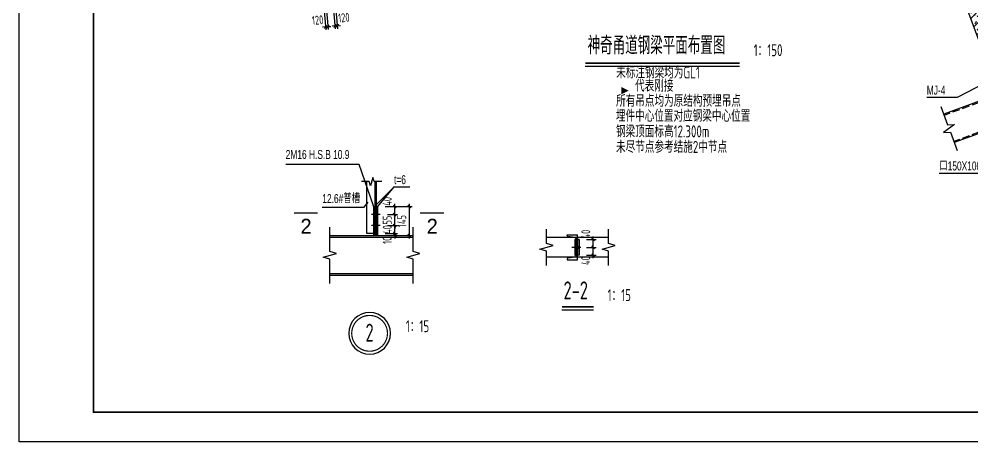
# Model space of a CAD drawing. Extents: x -803796 to -501762, y -1479216 to -846035.
# Drawn here: x -590862 to -542909, y -980495 to -959228 of the extents above; entities that cross this region are included whole.
import ezdxf
from ezdxf.enums import TextEntityAlignment as Align

# ---------------------------------------------------------------- set-up
doc = ezdxf.new("R2010")
doc.units = 0
doc.header["$LTSCALE"] = 1500
for name, pattern in [('5102-12$0$5102-12$0$5102-12$0$DASH', [0.35, 0.25, -0.1]), ('CENTER', [2, 1.25, -0.25, 0.25, -0.25]), ('DASHED', [19.05, 12.7, -6.35])]:
    doc.linetypes.add(name, pattern=pattern)
doc.layers.get('0').update_dxf_attribs({"linetype": 'CONTINUOUS'})
doc.layers.get('Defpoints').update_dxf_attribs({"linetype": 'CONTINUOUS'})
for name, color, linetype in [('AR-INT DECO', 140, 'CONTINUOUS'), ('AXIS', 253, 'CENTER'), ('BORDER', 7, 'CONTINUOUS'), ('COLUMN', 1, 'CONTINUOUS'), ('DIM', 3, 'CONTINUOUS'), ('HATCH', 254, 'CONTINUOUS'), ('NUM', 7, 'CONTINUOUS'), ('STPM_RBEAM_SIG', 2, 'CONTINUOUS'), ('STXT_GB_TNDSH', 6, 'DASHED'), ('STXT_LS_THIN', 8, 'CONTINUOUS'), ('STXT_XG_END_THIN', 2, 'CONTINUOUS'), ('STXT_XG_THIN', 2, 'CONTINUOUS'), ('STXT_XG_TNDSH', 6, 'DASHED'), ('TEXT', 7, 'CONTINUOUS'), ('THICK', 6, 'CONTINUOUS'), ('THIN', 7, 'CONTINUOUS')]:
    doc.layers.add(name, color=color, linetype=linetype)
doc.styles.add('TSSD_Dimension', font='Tssdeng.shx', dxfattribs={"width": 0.7, "bigfont": 'hztxt.shx'})
doc.styles.add('TSSD_Label', font='tj03-romans1.shx', dxfattribs={"width": 0.7, "bigfont": 'hztxt.shx'})
doc.styles.add('TSSD_NORM', font='tssdeng.shx', dxfattribs={"width": 0.7, "bigfont": 'hztxt.shx'})
doc.styles.add('TSSD_Num', font='tssdeng.shx', dxfattribs={"width": 0.7, "bigfont": 'hztxt.shx'})
doc.dimstyles.new('TSSD_150_150', dxfattribs={"dimtxt": 450, "dimasz": 150, "dimexe": 150, "dimexo": 375, "dimgap": 150, "dimtad": 1, "dimdec": 0, "dimzin": 0, "dimdsep": 46, "dimtxsty": 'TSSD_Dimension', "dimblk": 'ARCHTICK', "dimblk1": 'ARCHTICK', "dimblk2": 'ARCHTICK', "dimcen": 0, "dimdle": 150, "dimclrt": 7, "dimadec": 0, "dimazin": 0, "dimtfac": 1, "dimtdec": 0, "dimtix": 1, "dimtmove": 2, "dimatfit": 3, "dimfxl": 1, "dimtolj": 1, "dimtzin": 0, "dimarcsym": 0})
doc.dimstyles.new('TSSD_15_150', dxfattribs={"dimtxt": 450, "dimasz": 150, "dimexe": 150, "dimexo": 375, "dimgap": 150, "dimtad": 1, "dimdec": 0, "dimlfac": 0.1, "dimzin": 0, "dimdsep": 46, "dimtxsty": 'TSSD_Dimension', "dimblk": 'ARCHTICK', "dimblk1": 'ARCHTICK', "dimblk2": 'ARCHTICK', "dimcen": 0, "dimdle": 150, "dimclrt": 7, "dimadec": 0, "dimazin": 0, "dimtfac": 1, "dimtdec": 0, "dimtix": 1, "dimtmove": 2, "dimatfit": 3, "dimfxl": 1, "dimtolj": 1, "dimtzin": 0, "dimarcsym": 0})

# ---------------------------------------------------------------- blocks, each defined once
blk = doc.blocks.new('ts_idx2')
at = {"color": 0, "linetype": 'ByBlock', "lineweight": -2, "const_width": 0.0333}
blk.add_lwpolyline([(-0.5, 0, 1), (0.5, 0, 1)], format="xyb", close=True, dxfattribs=at)
at = {"color": 0, "linetype": 'ByBlock', "lineweight": -2}
blk.add_circle((0, 0), 0.583, dxfattribs=at)
at = {"color": 0, "linetype": 'ByBlock', "lineweight": -2, "style": 'TSSD_Num', "width": 0.7}
blk.add_attdef('A', text='', height=0.5, dxfattribs=at).set_placement((0, 0), align=Align.MIDDLE_CENTER)
blk = doc.blocks.new('A$C5F2D6E0F')
at = {"layer": 'STXT_XG_THIN'}
for p, q in [((-549, 626), (-1079, 626)), ((-1079, 626), (-1079, -634)), ((-948, 491), (-587, 548)), ((-549, 593), (-549, 626)), ((-1024, -410), (-1024, 402)), ((-549, -634), (-1079, -634)), ((-948, -499), (-587, -556)), ((-549, -601), (-549, -634))]:
    blk.add_line(p, q, dxfattribs=at)
for centre, radius, start, end in [((-934, 402), 90, 99, 180), ((-594, 593), 45, 279, 0), ((-934, -410), 90, 180, 261), ((-594, -601), 45, 0, 81)]:
    blk.add_arc(centre, radius, start, end, dxfattribs=at)
blk = doc.blocks.new('_ArchTick')
at = {"color": 0, "linetype": 'ByBlock', "const_width": 0.4}
blk.add_lwpolyline([(-0.5, -0.5), (0.5, 0.5)], dxfattribs=at)
blk = doc.blocks.new('*D330')
at = {"layer": 'Defpoints', "color": 0, "transparency": 16777216}
for p in [(-572808, -970012), (-571959, -970012), (-572808, -970112)]:
    blk.add_point(p, dxfattribs=at)
at = {"layer": 'DIM', "color": 0, "lineweight": -2, "transparency": 16777216}
for p, q in [((-572433, -970012), (-571809, -970012)), ((-571959, -970012), (-571959, -969862)), ((-571959, -970112), (-571959, -970012)), ((-572433, -970112), (-571809, -970112)), ((-571959, -970112), (-571959, -970262))]:
    blk.add_line(p, q, dxfattribs=at)
at = {"layer": 'DIM', "color": 0, "lineweight": -2, "transparency": 16777216, "xscale": 150, "yscale": 150, "zscale": 150}
for p, rotation in [((-571959, -970012), 270), ((-571959, -970112), 90)]:
    blk.add_blockref('_ArchTick', p, dxfattribs=dict(at, rotation=rotation))
at = {"layer": 'DIM', "color": 7, "transparency": 16777216, "insert": (-572334, -970353), "char_height": 450, "attachment_point": 5, "rotation": 90, "style": 'TSSD_Dimension'}
blk.add_mtext('\\A1;10', dxfattribs=at)
blk = doc.blocks.new('*D331')
at = {"layer": 'Defpoints', "color": 0, "transparency": 16777216}
for p in [(-572697, -969612), (-571959, -969612), (-572808, -970012)]:
    blk.add_point(p, dxfattribs=at)
at = {"layer": 'DIM', "color": 0, "lineweight": -2, "transparency": 16777216}
for p, q in [((-572322, -969612), (-571809, -969612)), ((-571959, -969612), (-571959, -969462)), ((-571959, -970012), (-571959, -969612)), ((-572433, -970012), (-571809, -970012)), ((-571959, -970012), (-571959, -970162))]:
    blk.add_line(p, q, dxfattribs=at)
at = {"layer": 'DIM', "color": 0, "lineweight": -2, "transparency": 16777216, "xscale": 150, "yscale": 150, "zscale": 150}
for p, rotation in [((-571959, -969612), 270), ((-571959, -970012), 90)]:
    blk.add_blockref('_ArchTick', p, dxfattribs=dict(at, rotation=rotation))
at = {"layer": 'DIM', "color": 7, "transparency": 16777216, "insert": (-572334, -969812), "char_height": 450, "attachment_point": 5, "rotation": 90, "style": 'TSSD_Dimension'}
blk.add_mtext('\\A1;40', dxfattribs=at)
blk = doc.blocks.new('*D332')
at = {"layer": 'Defpoints', "color": 0, "transparency": 16777216}
for p in [(-572697, -969062), (-571959, -969062), (-572697, -969612)]:
    blk.add_point(p, dxfattribs=at)
at = {"layer": 'DIM', "color": 0, "lineweight": -2, "transparency": 16777216}
for p, q in [((-572322, -969062), (-571809, -969062)), ((-571959, -969062), (-571959, -968912)), ((-571959, -969612), (-571959, -969062)), ((-572322, -969612), (-571809, -969612)), ((-571959, -969612), (-571959, -969762))]:
    blk.add_line(p, q, dxfattribs=at)
at = {"layer": 'DIM', "color": 0, "lineweight": -2, "transparency": 16777216, "xscale": 150, "yscale": 150, "zscale": 150}
for p, rotation in [((-571959, -969062), 270), ((-571959, -969612), 90)]:
    blk.add_blockref('_ArchTick', p, dxfattribs=dict(at, rotation=rotation))
at = {"layer": 'DIM', "color": 7, "transparency": 16777216, "insert": (-572334, -969337), "char_height": 450, "attachment_point": 5, "rotation": 90, "style": 'TSSD_Dimension'}
blk.add_mtext('\\A1;55', dxfattribs=at)
blk = doc.blocks.new('*D333')
at = {"layer": 'Defpoints', "color": 0, "transparency": 16777216}
for p in [(-572808, -968662), (-572697, -969062), (-571959, -968662)]:
    blk.add_point(p, dxfattribs=at)
at = {"layer": 'DIM', "color": 0, "lineweight": -2, "transparency": 16777216}
for p, q in [((-571959, -969212), (-571959, -968512)), ((-572433, -968662), (-571809, -968662)), ((-572322, -969062), (-571809, -969062))]:
    blk.add_line(p, q, dxfattribs=at)
at = {"layer": 'DIM', "color": 0, "lineweight": -2, "transparency": 16777216, "xscale": 150, "yscale": 150, "zscale": 150}
for p, rotation in [((-571959, -968662), 90), ((-571959, -969062), 270)]:
    blk.add_blockref('_ArchTick', p, dxfattribs=dict(at, rotation=rotation))
at = {"layer": 'DIM', "color": 7, "transparency": 16777216, "insert": (-572334, -968396), "char_height": 450, "attachment_point": 5, "rotation": 90, "style": 'TSSD_Dimension'}
blk.add_mtext('\\A1;40', dxfattribs=at)
blk = doc.blocks.new('*D334')
at = {"layer": 'Defpoints', "color": 0, "transparency": 16777216}
for p in [(-572808, -968662), (-572808, -970112), (-571227, -970112)]:
    blk.add_point(p, dxfattribs=at)
at = {"layer": 'DIM', "color": 0, "lineweight": -2, "transparency": 16777216}
for p, q in [((-571227, -968512), (-571227, -970262)), ((-572433, -968662), (-571077, -968662)), ((-572433, -970112), (-571077, -970112))]:
    blk.add_line(p, q, dxfattribs=at)
at = {"layer": 'DIM', "color": 0, "lineweight": -2, "transparency": 16777216, "xscale": 150, "yscale": 150, "zscale": 150}
for p, rotation in [((-571227, -968662), 90), ((-571227, -970112), 270)]:
    blk.add_blockref('_ArchTick', p, dxfattribs=dict(at, rotation=rotation))
at = {"layer": 'DIM', "color": 7, "transparency": 16777216, "insert": (-571602, -969387), "char_height": 450, "attachment_point": 5, "rotation": 90, "style": 'TSSD_Dimension'}
blk.add_mtext('\\A1;145', dxfattribs=at)
blk = doc.blocks.new('*D335')
at = {"layer": 'Defpoints', "color": 0, "transparency": 16777216}
for p in [(-562675, -970709), (-561969, -970709), (-562675, -971109)]:
    blk.add_point(p, dxfattribs=at)
at = {"layer": 'DIM', "color": 0, "lineweight": -2, "transparency": 16777216}
for p, q in [((-561969, -971259), (-561969, -970559)), ((-562300, -970709), (-561819, -970709)), ((-562300, -971109), (-561819, -971109))]:
    blk.add_line(p, q, dxfattribs=at)
at = {"layer": 'DIM', "color": 0, "lineweight": -2, "transparency": 16777216, "xscale": 150, "yscale": 150, "zscale": 150}
for p, rotation in [((-561969, -970709), 90), ((-561969, -971109), 270)]:
    blk.add_blockref('_ArchTick', p, dxfattribs=dict(at, rotation=rotation))
at = {"layer": 'DIM', "color": 7, "transparency": 16777216, "insert": (-562344, -971374), "char_height": 450, "attachment_point": 5, "rotation": 90, "style": 'TSSD_Dimension'}
blk.add_mtext('\\A1;40', dxfattribs=at)
blk = doc.blocks.new('*D336')
at = {"layer": 'Defpoints', "color": 0, "transparency": 16777216}
for p in [(-562675, -970309), (-561969, -970309), (-562675, -970709)]:
    blk.add_point(p, dxfattribs=at)
at = {"layer": 'DIM', "color": 0, "lineweight": -2, "transparency": 16777216}
for p, q in [((-562300, -970309), (-561819, -970309)), ((-561969, -970859), (-561969, -970159)), ((-562300, -970709), (-561819, -970709))]:
    blk.add_line(p, q, dxfattribs=at)
at = {"layer": 'DIM', "color": 0, "lineweight": -2, "transparency": 16777216, "xscale": 150, "yscale": 150, "zscale": 150}
for p, rotation in [((-561969, -970309), 90), ((-561969, -970709), 270)]:
    blk.add_blockref('_ArchTick', p, dxfattribs=dict(at, rotation=rotation))
at = {"layer": 'DIM', "color": 7, "transparency": 16777216, "insert": (-562344, -970043), "char_height": 450, "attachment_point": 5, "rotation": 90, "style": 'TSSD_Dimension'}
blk.add_mtext('\\A1;40', dxfattribs=at)
blk = doc.blocks.new('*D637')
at = {"layer": 'Defpoints', "color": 0, "transparency": 16777216}
for p in [(-575584, -958074), (-575465, -958062), (-575321, -959608)]:
    blk.add_point(p, dxfattribs=at)
at = {"layer": 'DIM', "color": 0, "lineweight": -2, "transparency": 16777216}
for p, q in [((-575549, -958447), (-575426, -959768)), ((-575430, -958436), (-575307, -959757)), ((-575440, -959619), (-575589, -959633)), ((-575440, -959619), (-575321, -959608)), ((-575321, -959608), (-575171, -959594))]:
    blk.add_line(p, q, dxfattribs=at)
at = {"layer": 'DIM', "color": 0, "lineweight": -2, "transparency": 16777216, "xscale": 150, "yscale": 150, "zscale": 150}
for p, rotation in [((-575440, -959619), 5.326241149929424), ((-575321, -959608), 185.3262411499294)]:
    blk.add_blockref('_ArchTick', p, dxfattribs=dict(at, rotation=rotation))
at = {"layer": 'DIM', "color": 7, "transparency": 16777216, "insert": (-575836, -959279), "char_height": 450, "attachment_point": 5, "rotation": 5.3262, "style": 'TSSD_Dimension'}
blk.add_mtext('\\A1;120', dxfattribs=at)
blk = doc.blocks.new('*D638')
at = {"layer": 'Defpoints', "color": 0, "transparency": 16777216}
for p in [(-575106, -958029), (-574987, -958018), (-574962, -959574)]:
    blk.add_point(p, dxfattribs=at)
at = {"layer": 'DIM', "color": 0, "lineweight": -2, "transparency": 16777216}
for p, q in [((-575071, -958402), (-574948, -959724)), ((-574952, -958391), (-574829, -959712)), ((-574962, -959574), (-575111, -959588)), ((-574843, -959563), (-574962, -959574)), ((-574843, -959563), (-574693, -959549))]:
    blk.add_line(p, q, dxfattribs=at)
at = {"layer": 'DIM', "color": 0, "lineweight": -2, "transparency": 16777216, "xscale": 150, "yscale": 150, "zscale": 150}
for p, rotation in [((-574962, -959574), 5.326244095344003), ((-574843, -959563), 185.326244095344)]:
    blk.add_blockref('_ArchTick', p, dxfattribs=dict(at, rotation=rotation))
at = {"layer": 'DIM', "color": 7, "transparency": 16777216, "insert": (-574516, -959156), "char_height": 450, "attachment_point": 5, "rotation": 5.3262, "style": 'TSSD_Dimension'}
blk.add_mtext('\\A1;120', dxfattribs=at)

msp = doc.modelspace()

# ---------------------------------------------------------------- hatches: boundary and pattern name
at = {"layer": 'HATCH'}
h = msp.add_hatch(dxfattribs=at)
h.set_pattern_fill('ARMOREDW', color=256, scale=50, style=0)
h.set_pattern_definition([(50, (0, 71391.7), (358.63009, -31.37607), [37.5, -412.5]), (355, (0, 71391.7), (-69.37567, 376.09607), [30, -330]), (100.4514, (29.9, 71389.08), (289.25469, 344.71977), [31.8701, -350.57106]), (46.1842, (0, 71491.7), (533.62052, -82.7595), [56.25, -618.75]), (96.6356, (44.47, 71484.8), (467.33135, 487.05894), [47.80514, -525.8565]), (351.1842, (0, 71491.7), (467.33097, 487.0593), [45, -495]), (21, (50, 71466.7), (298.453526, -201.309445), [37.5, -412.5]), (326, (50, 71466.7), (121.65767, 362.57502), [30, -330]), (71.4514, (74.87, 71449.92), (420.11131, 161.26525), [31.8701, -350.57106]), (45, (0, 71391.7), (-282.84271, 282.84271), [])])
h.paths.add_polyline_path([(-536283.5, -959969.8), (-541909.9, -962054), (-543994.1, -956427.6), (-538367.7, -954343.4), (-536457.2, -959500.9)])

# ---------------------------------------------------------------- linework, layer by layer
at = {"layer": 'AR-INT DECO'}
for p, q in [((-539124.4, -962088.6), (-544326.6, -964015.6)), ((-538596.4, -963513.9), (-543798.6, -965441)), ((-572696.8, -969061.6, -3.1), (-573119.7, -969061.6, -3.1)), ((-572696.8, -969611.6, -3.1), (-573119.7, -969611.6, -3.1)), ((-575220.7, -970111.6, -3.1), (-571022.7, -970111.6, -3.1)), ((-575220.7, -970191.6, -3.1), (-571022.7, -970191.6, -3.1)), ((-561193, -970208.5, -3.1), (-564317.8, -970208.5, -3.1)), ((-561193, -971208.5, -3.1), (-564317.8, -971208.5, -3.1)), ((-575220.7, -972031.6, -3.1), (-571022.7, -972031.6, -3.1)), ((-575220.7, -972111.6, -3.1), (-571022.7, -972111.6, -3.1))]:
    msp.add_line(p, q, dxfattribs=at)
at = {"layer": 'AR-INT DECO', "linetype": '5102-12$0$5102-12$0$5102-12$0$DASH'}
for p, q in [((-539103.6, -962144.8), (-544305.8, -964071.9)), ((-538617.3, -963457.6), (-543819.5, -965384.7))]:
    msp.add_line(p, q, dxfattribs=at)
at = {"layer": 'AR-INT DECO', "const_width": 120, "elevation": -3.1}
for points in [[(-572807.7, -969061.6), (-573008.7, -969061.6)], [(-572807.7, -969611.6), (-573008.7, -969611.6)]]:
    msp.add_lwpolyline(points, dxfattribs=at)
at = {"layer": 'AR-INT DECO', "elevation": -3.1}
for points in [[(-562810.4, -971108.5), (-562810.4, -970308.5), (-562890.4, -970308.5), (-562890.4, -971108.5)], [(-562755.4, -971108.5), (-562755.4, -970308.5), (-562675.4, -970308.5), (-562675.4, -971108.5)]]:
    msp.add_lwpolyline(points, close=True, dxfattribs=at)
at = {"layer": 'AXIS'}
msp.add_line((-562587.9, -970708.5, -3.1), (-563040.4, -970708.5, -3.1), dxfattribs=at)
at = {"layer": 'BORDER', "elevation": -3.1}
msp.add_lwpolyline([(-590861.8, -980495.1), (-590861.8, -917495.1), (-501761.8, -917495.1), (-501761.8, -980495.1)], close=True, dxfattribs=at)
at = {"layer": 'BORDER', "const_width": 75, "elevation": -3.1}
msp.add_lwpolyline([(-587111.8, -978995.1), (-587111.8, -918995.1), (-503261.8, -918995.1), (-503261.8, -978995.1)], close=True, dxfattribs=at)
at = {"layer": 'COLUMN'}
msp.add_lwpolyline([(-536283.5, -959969.8), (-541909.9, -962054), (-543994.1, -956427.6), (-538367.7, -954343.4), (-536457.2, -959500.9)], close=True, dxfattribs=at)
at = {"layer": 'NUM', "const_width": 75, "elevation": -6.2}
for points in [[(-562369.2, -961446.6), (-554598, -961446.6)], [(-563545.2, -973701.5), (-561949.4, -973701.5)]]:
    msp.add_lwpolyline(points, dxfattribs=at)
at = {"layer": 'NUM', "elevation": -6.2}
for points in [[(-562369.2, -961596.6), (-554598, -961596.6)], [(-563545.2, -973851.5), (-561949.4, -973851.5)]]:
    msp.add_lwpolyline(points, dxfattribs=at)
at = {"layer": 'STPM_RBEAM_SIG', "elevation": -6.2}
msp.add_lwpolyline([(-560560.4, -962827.4, 375, 0, 0), (-560185.4, -962827.4, 375, 0, 0)], format="xyseb", dxfattribs=at)
at = {"layer": 'STXT_GB_TNDSH'}
for p, q in [((-573008.7, -970111.6, -3.1), (-573008.7, -968661.6, -3.1)), ((-573008.7, -968661.6, -3.1), (-572934.7, -968661.6, -3.1)), ((-572934.7, -970111.6, -3.1), (-572934.7, -968661.6, -3.1)), ((-572881.7, -970111.6, -3.1), (-572881.7, -968661.6, -3.1)), ((-572807.7, -968661.6, -3.1), (-572881.7, -968661.6, -3.1)), ((-572807.7, -970111.6, -3.1), (-572807.7, -968661.6, -3.1)), ((-573008.7, -970111.6, -3.1), (-572934.7, -970111.6, -3.1)), ((-562755.4, -971108.5, -3.1), (-562755.4, -970308.5, -3.1)), ((-562675.4, -970308.5, -3.1), (-562755.4, -970308.5, -3.1)), ((-562675.4, -971108.5, -3.1), (-562675.4, -970308.5, -3.1)), ((-562675.4, -971108.5, -3.1), (-562755.4, -971108.5, -3.1))]:
    msp.add_line(p, q, dxfattribs=at)
at = {"layer": 'STXT_LS_THIN', "const_width": 150, "elevation": -3.1}
msp.add_lwpolyline([(-562890.4, -970708.5), (-562675.4, -970708.5)], dxfattribs=at)
at = {"layer": 'STXT_XG_END_THIN'}
for p, q in [((-572881.7, -970011.6, -3.1), (-573361.7, -970011.6, -3.1)), ((-572985.7, -970111.6, -3.1), (-573033.7, -970111.6, -3.1))]:
    msp.add_line(p, q, dxfattribs=at)
at = {"layer": 'STXT_XG_THIN'}
for p, q in [((-573361.7, -970011.6, -3.1), (-573361.7, -967401.8, -3.1)), ((-572881.7, -970011.6, -3.1), (-572881.7, -967401.8, -3.1))]:
    msp.add_line(p, q, dxfattribs=at)
at = {"layer": 'STXT_XG_TNDSH'}
msp.add_line((-572934.7, -970111.6, -3.1), (-572934.7, -967401.8, -3.1), dxfattribs=at)
at = {"layer": 'TEXT'}
for p, q in [((-541623.1, -962116), (-543658.4, -963179.3)), ((-543658.4, -963179.3), (-545180.9, -963179.3)), ((-573754, -966547.9, -3.1), (-577443.2, -966547.9, -3.1)), ((-572881.7, -969061.6, -3.1), (-573754, -966547.9, -3.1)), ((-541512.2, -966990.7), (-544555.3, -966990.7)), ((-572971.7, -968661.6, -3.1), (-571990.1, -967660.4, -3.1)), ((-572807.7, -968661.6, -3.1), (-571990.1, -967660.4, -3.1)), ((-571990.1, -967660.4, -3.1), (-571195.1, -967660.4, -3.1)), ((-573305.5, -968428.2, -3.1), (-573534, -968710, -3.1)), ((-573534, -968710, -3.1), (-575601, -968710, -3.1))]:
    msp.add_line(p, q, dxfattribs=at)
at = {"layer": 'THICK', "const_width": 75, "elevation": -3.1}
for points in [[(-575829.4, -968985.2), (-577029.4, -968985.2)], [(-570678.8, -968985.2), (-569478.8, -968985.2)]]:
    msp.add_lwpolyline(points, dxfattribs=at)
at = {"layer": 'THIN'}
for points in [[(-544472.5, -963621.8), (-544130.4, -964545.4), (-543784.5, -964529.3), (-544340.8, -964927.3), (-543994.9, -964911.2), (-543652.7, -965834.8)], [(-575220.7, -972531.6), (-575220.7, -971306.6), (-575550.7, -971201.6), (-574890.7, -971021.6), (-575220.7, -970916.6), (-575220.7, -969691.6)], [(-571022.7, -972531.6), (-571022.7, -971306.6), (-571352.7, -971201.6), (-570692.7, -971021.6), (-571022.7, -970916.6), (-571022.7, -969691.6)], [(-564317.8, -971628.5), (-564317.8, -970903.5), (-564647.8, -970798.5), (-563987.8, -970618.5), (-564317.8, -970513.5), (-564317.8, -969788.5)], [(-561193, -971628.5), (-561193, -970903.5), (-561523, -970798.5), (-560863, -970618.5), (-561193, -970513.5), (-561193, -969788.5)]]:
    msp.add_lwpolyline(points, dxfattribs=at)
at = {"layer": 'THIN', "elevation": -3.1}
msp.add_lwpolyline([(-572612.9, -967401.8), (-572996.9, -967401.8), (-573064.1, -967190.6), (-573179.3, -967613), (-573246.5, -967401.8), (-573630.5, -967401.8)], dxfattribs=at)

# ---------------------------------------------------------------- block references
at = {"layer": 'AR-INT DECO', "rotation": 180}
msp.add_blockref('A$C5F2D6E0F', (-563834.2, -970712.5, -3.1), dxfattribs=at)
at = {"layer": 'THIN'}
ref = msp.add_blockref('ts_idx2', (-573221.3, -975033, -6.2), dxfattribs=dict(at, xscale=-1800, yscale=1800, zscale=1800, rotation=180))
ref.add_attrib('1', '2', dxfattribs={"height": 900, "style": 'TSSD_Num', "width": 0.7}).set_placement((-573221.3, -974998.4, -6.2), align=Align.MIDDLE_CENTER)

# ---------------------------------------------------------------- texts
at = {"layer": 'NUM', "style": 'TSSD_NORM', "width": 0.7}
for s, height, p in [('神奇甬道钢梁平面布置图', 900, (-562248.7, -961273.7, -6.2)), (' 1：150', 600, (-554148, -961273.7, -6.2)), ('未标注钢梁均为GL1', 600, (-560810.8, -962394.4, -6.2)), ('代表刚接', 600, (-559861.1, -963062.7, -6.2)), ('所有吊点均为原结构预埋吊点', 600, (-560815.8, -963820.2, -6.2)), ('埋件中心位置对应钢梁中心位置', 600, (-560825.7, -964576, -6.2)), ('钢梁顶面标高12.300m', 600, (-560821.4, -965356.2, -6.2)), ('未尽节点参考结施2中节点', 600, (-560817.1, -966136.4, -6.2)), ('2-2', 900, (-563462.1, -973590.7, -6.2)), (' 1：15', 600, (-561499.4, -973590.7, -6.2)), (' 1：15', 600, (-571652.2, -975155.5, -6.2))]:
    msp.add_text(s, height=height, dxfattribs=at).set_placement(p, align=Align.BOTTOM_LEFT)
at = {"layer": 'TEXT', "style": 'TSSD_Label', "width": 0.7}
for s, p in [('MJ-4', (-545180.9, -963029.3)), ('口150X100X5', (-544555.3, -966840.7)), ('t=6', (-571990.1, -967529.6, -3.1)), ('12.6#普槽', (-575601, -968480.4, -3.1))]:
    msp.add_text(s, height=450, dxfattribs=at).set_placement(p)
msp.add_text('2M16 H.S.B 10.9', height=450, dxfattribs=at).set_placement((-577443.2, -966397.9, -3.1), align=Align.BOTTOM_LEFT)
at = {"layer": 'THICK', "style": 'TSSD_Label'}
for p in [(-576697.3, -970022.7, -3.1), (-570346.7, -970022.7, -3.1)]:
    msp.add_text('2', height=750, dxfattribs=at).set_placement(p)

# ---------------------------------------------------------------- dimensions: what is measured, and where the dimension line sits
at = {"layer": 'DIM'}
for base, p1, p2, angle, dimstyle, picture, middle, dimtype in [((-575320.6, -959607.7), (-575584.1, -958073.5), (-575464.6, -958062.4), 5.32624, 'TSSD_150_150', '*D637', (-575836.2, -959279.1), 161), ((-574962.1, -959574.2), (-574986.7, -958017.8), (-575106.2, -958029), 185.32624, 'TSSD_150_150', '*D638', (-574516.1, -959156), 161), ((-571959.4, -968661.6, -3.1), (-572696.8, -969061.6, -3.1), (-572807.7, -968661.6, -3.1), 270, 'TSSD_15_150', '*D333', (-572334.4, -968395.6, -3.1), 160), ((-571959.4, -970011.6, -3.1), (-572807.7, -970111.6, -3.1), (-572807.7, -970011.6, -3.1), 270, 'TSSD_15_150', '*D330', (-572334.4, -970353.3, -3.1), 160), ((-561969, -970308.5, -3.1), (-562675.4, -970708.5, -3.1), (-562675.4, -970308.5, -3.1), 90, 'TSSD_15_150', '*D336', (-562344, -970042.6, -3.1), 160), ((-561969, -970708.5, -3.1), (-562675.4, -971108.5, -3.1), (-562675.4, -970708.5, -3.1), 90, 'TSSD_15_150', '*D335', (-562344, -971374.5, -3.1), 160)]:
    dim = msp.add_linear_dim(base=base, p1=p1, p2=p2, angle=angle, dimstyle=dimstyle, dxfattribs=at)
    dim.commit()
    dim.dimension.update_dxf_attribs({"geometry": picture, "text_midpoint": middle, "dimtype": dimtype})
for base, p1, p2, picture, middle in [((-571227, -970111.6, -3.1), (-572807.7, -968661.6, -3.1), (-572807.7, -970111.6, -3.1), '*D334', (-571602, -969386.6, -3.1)), ((-571959.4, -969061.6, -3.1), (-572696.8, -969611.6, -3.1), (-572696.8, -969061.6, -3.1), '*D332', (-572334.4, -969336.6, -3.1)), ((-571959.4, -969611.6, -3.1), (-572807.7, -970011.6, -3.1), (-572696.8, -969611.6, -3.1), '*D331', (-572334.4, -969811.6, -3.1))]:
    dim = msp.add_linear_dim(base=base, p1=p1, p2=p2, angle=270, dimstyle='TSSD_15_150', dxfattribs=at)
    dim.commit()
    dim.dimension.update_dxf_attribs({"geometry": picture, "text_midpoint": middle})

doc.saveas('drawing.dxf')
